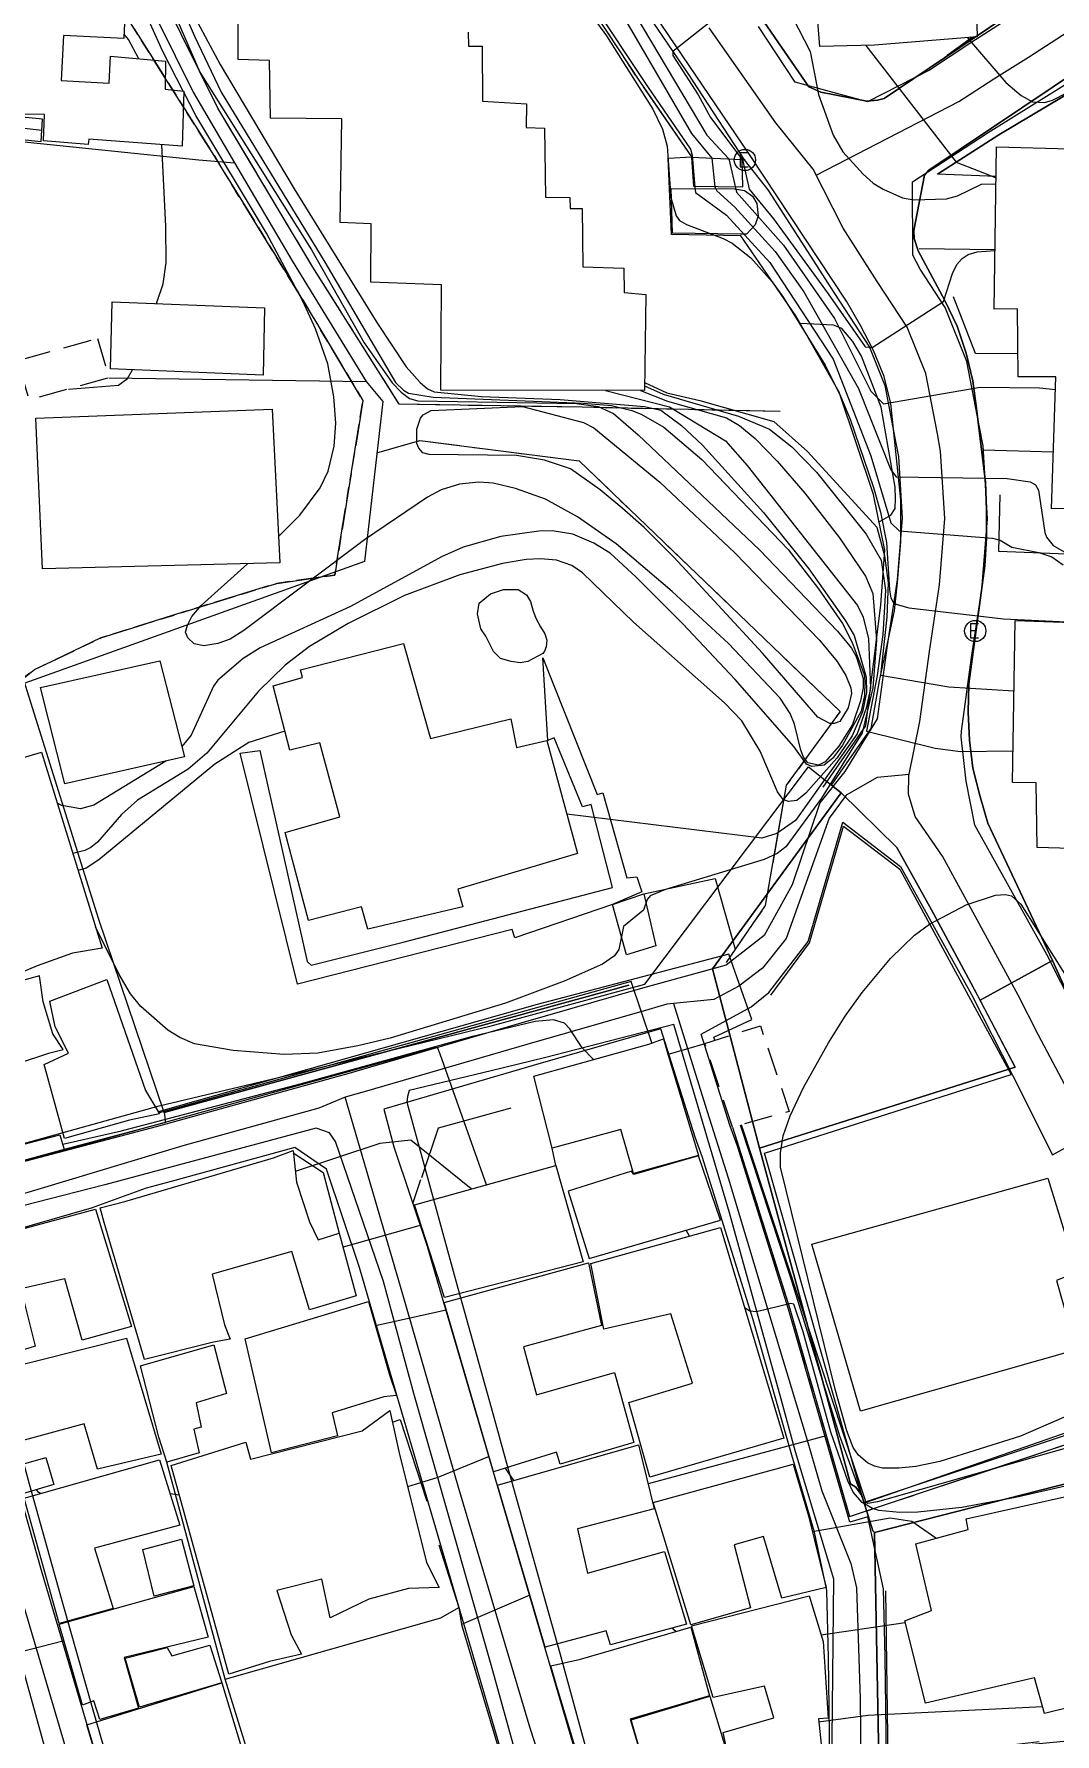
# Model space of a CAD drawing. Header units: feet. Extents: x 197796 to 199821, y 552499 to 555392.
# Drawn here: x 198538.8 to 198610.8, y 553723.2 to 553843.1 of the extents above; entities that cross this region are included whole.
import ezdxf

# ---------------------------------------------------------------- set-up
doc = ezdxf.new("R2010")
doc.units = ezdxf.units.FT
doc.header["$MEASUREMENT"] = 0
for name, pattern in [('ANYANG1', [11.5, 6, -1, 1, -1.5, 1, -1]), ('ANYANG3', [3, 2, -1]), ('JEON', [12, 4, -0.5, 1, -0.5, 4, -0.5, 1, -0.5])]:
    doc.linetypes.add(name, pattern=pattern)
for name, color, linetype in [('AAA001', 7, 'CONTINUOUS'), ('AAA004', 7, 'ANYANG3'), ('AAC001', 7, 'CONTINUOUS'), ('AAC002', 7, 'CONTINUOUS'), ('AAC006', 7, 'ANYANG1'), ('AD002', 7, 'CONTINUOUS'), ('AD0022', 1, 'CONTINUOUS'), ('ADA085', 1, 'CONTINUOUS'), ('AE150', 7, 'CONTINUOUS'), ('AZ0202', 7, 'CONTINUOUS'), ('AZ080', 1, 'CONTINUOUS'), ('AZ0801', 7, 'CONTINUOUS'), ('CAA001', 7, 'CONTINUOUS'), ('CAA002', 30, 'CONTINUOUS'), ('EA0018', 7, 'JEON'), ('EA0118', 7, 'JEON'), ('wipco_지적', 20, 'CONTINUOUS')]:
    doc.layers.add(name, color=color, linetype=linetype)
doc.styles.add('GHS', font='ROMANS', dxfattribs={"bigfont": 'NGSW.shx'})

# ---------------------------------------------------------------- blocks, each defined once
blk = doc.blocks.new('AZ0202')
at = {"layer": 'AZ0202'}
blk.add_circle((0, 0), 0.75, dxfattribs=at)
at = {"layer": 'AZ0202', "style": 'GHS'}
blk.add_text('E', height=1, dxfattribs=at).set_placement((-0.5, -0.48))

msp = doc.modelspace()

# ---------------------------------------------------------------- linework, layer by layer
at = {"layer": 'AAA001', "color": 255, "flags": 128}
for points in [[(198605.35, 553842.94), (198598.09, 553842.34), (198594.25, 553842.25), (198594.01, 553845.19), (198591.66, 553845.1), (198590.87, 553854.29), (198586.41, 553854.17), (198586.23, 553856.95), (198583.47, 553856.83), (198582.9, 553868.53), (198591.47, 553869.01), (198591.8, 553865.48), (198594.38, 553865.52), (198594.73, 553862.2), (198597.03, 553862.29), (198597.73, 553856.52), (198599.44, 553856.56), (198599.66, 553853.75), (198600.21, 553853.41), (198602.35, 553853.49), (198602.8, 553850.23), (198605.12, 553850.32)], [(198536.23, 553837.51), (198536.88, 553847.6), (198545.35, 553847.15), (198545.17, 553842.83), (198540.91, 553843.04), (198540.76, 553839.85), (198544.13, 553839.68), (198544.23, 553841.57), (198548.11, 553841.22), (198548.08, 553839.25), (198549.4, 553839.1), (198549.29, 553835.22), (198542.69, 553835.71), (198542.65, 553835.34), (198539.5, 553835.6), (198539.57, 553837.46)], [(198612.52, 553805.27), (198612.4, 553809.66), (198610.57, 553809.64), (198610.89, 553818.96), (198608.22, 553818.95), (198608.18, 553823.76), (198606.53, 553823.72), (198606.71, 553835.17), (198616.19, 553834.92), (198616.22, 553831.61), (198617.19, 553831.53), (198617.27, 553826.89), (198619.45, 553826.84), (198619.49, 553821.01), (198620.32, 553820.99), (198620.4, 553817.39), (198621.43, 553817.33), (198621.51, 553812.88), (198623.77, 553812.87), (198623.66, 553805.1)], [(198544.34, 553824.25), (198555.09, 553823.82), (198554.99, 553819.06), (198544.24, 553819.52)], [(198539.43, 553805.41), (198538.96, 553816.04), (198555.64, 553816.66), (198556.17, 553805.82)], [(198558.2, 553780.6), (198556.55, 553786.81), (198560.4, 553787.91), (198558.99, 553793.12), (198556.87, 553792.62), (198555.69, 553797.16), (198557.77, 553797.74), (198557.63, 553798.28), (198564.9, 553800.13), (198566.79, 553793.44), (198572.46, 553794.82), (198572.85, 553792.79), (198574.99, 553793.3), (198577.15, 553785.32), (198568.72, 553782.8), (198569.08, 553781.56), (198562.37, 553779.99), (198561.92, 553781.56)], [(198539.29, 553797.02), (198547.71, 553798.92), (198549.44, 553792.14), (198541.02, 553790.23)], [(198522.78, 553774.46), (198522.44, 553776.61), (198521.46, 553780.86), (198521.14, 553782.33), (198522.28, 553782.58), (198523.75, 553783.25), (198523.28, 553784.96), (198527.73, 553785.94), (198527.93, 553785.23), (198533.14, 553786.93), (198532.22, 553790.36), (198539.36, 553792.47), (198543.65, 553778.64), (198541.55, 553778.29), (198539.07, 553777.4), (198537.66, 553776.81), (198537.51, 553778.55), (198536.86, 553780.36), (198527.8, 553777.78), (198528.65, 553775.95), (198526.9, 553775.71), (198523.91, 553774.87)], [(198536.87, 553763.85), (198535.15, 553769.68), (198539.94, 553771.25), (198540.89, 553771.5), (198540.16, 553772.59), (198539.47, 553774.86), (198539.22, 553776.68), (198537.18, 553776.13), (198528.85, 553773.74), (198531.8, 553763.72), (198531.91, 553762.17), (198533.74, 553762.86), (198535.71, 553763.49)], [(198540.99, 553765.2), (198539.56, 553770.44), (198541.27, 553771.23), (198540.32, 553773.09), (198539.96, 553774.89), (198543.98, 553776.43), (198546.7, 553768.59), (198547.68, 553766.96), (198545.58, 553766.5)], [(198574.09, 553769.6), (198582.18, 553771.87), (198583.23, 553772.25), (198583.55, 553771.09), (198585.69, 553764.02), (198581.1, 553762.74), (198580.21, 553765.84), (198575.37, 553764.53)], [(198540.65, 553765.47), (198540.96, 553764.44), (198537.87, 553763.59), (198537.58, 553764.66)], [(198546.62, 553749.61), (198543.78, 553759.29), (198543.51, 553760.31), (198545.23, 553760.77), (198555.73, 553763.85), (198557.1, 553764.36), (198557.34, 553762.14), (198558.27, 553759.32), (198558.88, 553758.06), (198560.36, 553758.54), (198561.56, 553754.12), (198558.25, 553753.12), (198557.02, 553757.23), (198551.39, 553755.64), (198552.26, 553752.07), (198552.66, 553751.06), (198551.5, 553750.85)], [(198576.51, 553761.5), (198577.97, 553756.74), (198587.23, 553759.45), (198585.7, 553763.98), (198581.12, 553762.68), (198580.96, 553762.91)], [(198567.78, 553754), (198565.67, 553760.54), (198575.62, 553763.31), (198577.56, 553756.52)], [(198597.11, 553745.98), (198593.67, 553757.76), (198610.32, 553762.42), (198612.36, 553755.78), (198610.94, 553755.18), (198612.33, 553750.3)], [(198535.27, 553749.42), (198532.96, 553757.48), (198543.18, 553760.22), (198545.71, 553751.94), (198542.24, 553750.97), (198541.01, 553755.3), (198537.91, 553754.6), (198538.91, 553750.56)], [(198578.1, 553756.4), (198587.23, 553758.93), (198591.71, 553744.07), (198582.25, 553741.32), (198580.77, 553746.58), (198585.26, 553747.94), (198583.75, 553752.84), (198579.01, 553751.76)], [(198571.23, 553741.69), (198567.75, 553753.63), (198577.93, 553756.43), (198578.85, 553752.02), (198573.34, 553750.51), (198574.26, 553747.13), (198579.77, 553748.69), (198581.12, 553743.76), (198575.94, 553742.23), (198575.67, 553743.08)], [(198555.57, 553743.03), (198553.72, 553751.08), (198562.43, 553753.7), (198563.91, 553748.54), (198564.39, 553747.08), (198563.5, 553746.99), (198559.85, 553745.86), (198560.24, 553744.24)], [(198543.31, 553741.87), (198542.38, 553745.07), (198537.02, 553743.61), (198535.92, 553748.75), (198545.36, 553751.12), (198547.81, 553742.94)], [(198547.64, 553744.14), (198546.34, 553749.18), (198551.51, 553750.66), (198552.4, 553747.21), (198550.26, 553746.55), (198550.63, 553744.84), (198550.1, 553744.71), (198550.48, 553743.04), (198548.2, 553742.38)], [(198548.5, 553742.15), (198553.76, 553743.78), (198554.11, 553742.59), (198561.98, 553744.59), (198563.93, 553746.02), (198564.56, 553743.13), (198566.5, 553735.29), (198567.41, 553733.54), (198565.25, 553733.47), (198562.44, 553732.71), (198559.72, 553731.39), (198559.12, 553734.11), (198555.95, 553733.31), (198556.97, 553730.18), (198557.69, 553728.83), (198555.44, 553728.31), (198552.58, 553727.41)], [(198574.88, 553729.32), (198571.52, 553740.74), (198581.47, 553743.6), (198582.57, 553739.07), (198577.15, 553737.66), (198577.86, 553734.53), (198583.3, 553736.07), (198584.85, 553730.94), (198579.49, 553729.48), (198579.17, 553730.47)], [(198537.46, 553742.07), (198539.67, 553742.71), (198540.24, 553740.79), (198538.03, 553740.15)], [(198540.61, 553731), (198538.14, 553739.83), (198547.68, 553742.54), (198549.12, 553737.93), (198543.11, 553736.31), (198544.41, 553732.04)], [(198582.49, 553739.53), (198592.36, 553742.24), (198593.44, 553738.59), (198594.69, 553733.54), (198591.56, 553732.78), (198590.27, 553737.12), (198588.2, 553736.54), (198589.36, 553732.09), (198585.15, 553730.89)], [(198601.69, 553725.36), (198600.24, 553731.17), (198602.12, 553731.9), (198601.02, 553736.61), (198604.7, 553737.63), (198604.57, 553738.38), (198612.14, 553740.06), (198615.61, 553726), (198610.08, 553724.65), (198609.39, 553727.15)], [(198547.31, 553732.93), (198546.51, 553736.21), (198549.24, 553736.93), (198550.1, 553733.64)], [(198542.25, 553725.22), (198540.62, 553730.95), (198550.11, 553733.59), (198551.12, 553730.03), (198545.19, 553728.6), (198546.2, 553725.01), (198543.47, 553724.21), (198543.05, 553725.53)], [(198585.19, 553730.82), (198593.49, 553732.95), (198594.48, 553729.72), (198594.83, 553724.32), (198594.14, 553724.26), (198594.48, 553721.14), (198592.24, 553720.58), (198592.5, 553718.74), (198588.67, 553717.5), (198587.43, 553723.31), (198591.01, 553724.34), (198590.34, 553726.57), (198586.72, 553725.76)], [(198552.32, 553727.06), (198567.52, 553731.39), (198568.78, 553732.13), (198568.99, 553730.93), (198571.53, 553722.34), (198572.01, 553721.03), (198571.06, 553720.92), (198565.94, 553719.35), (198564.48, 553718.39), (198564.29, 553719.65), (198563.68, 553721.34), (198558.45, 553719.78), (198559.42, 553716.65), (198555.89, 553715.54)], [(198578.11, 553718.52), (198575.67, 553726.61), (198575.27, 553728), (198577.37, 553728.47), (198585.15, 553730.72), (198586.46, 553725.89), (198580.88, 553724.24), (198582.21, 553719.78)], [(198548.56, 553728.71), (198551.23, 553729.46), (198552.07, 553726.8), (198546.27, 553725.08), (198545.27, 553728.54), (198548.22, 553729.29)], [(198546, 553712.24), (198542.57, 553723.85), (198552.07, 553726.8), (198553.46, 553722.21), (198552.17, 553722.12), (198548.14, 553720.76), (198549.07, 553717.61), (198554.56, 553719.33), (198556.1, 553714.52), (198550.7, 553713.01), (198550.51, 553713.69)], [(198580.95, 553724.2), (198586.48, 553725.87), (198587.66, 553721.98), (198582.02, 553720.43)]]:
    msp.add_lwpolyline(points, close=True, dxfattribs=at)
for points in [[(198569.44, 553843.26), (198569.47, 553842.28), (198570.43, 553842.29), (198570.46, 553838.39), (198573.55, 553838.22), (198573.54, 553836.54), (198574.84, 553836.5), (198574.91, 553831.63), (198576.61, 553831.61), (198576.65, 553830.82), (198577.48, 553830.83), (198577.54, 553826.71), (198580.43, 553826.62), (198580.45, 553824.89), (198581.97, 553824.77), (198581.88, 553817.99), (198567.53, 553818), (198567.57, 553825.43), (198562.58, 553825.62), (198562.61, 553829.74), (198560.43, 553829.83), (198560.54, 553837.15), (198555.51, 553837.21), (198555.45, 553841.27), (198553.23, 553841.33), (198553.23, 553848.79)], [(198614.36, 553785.6), (198609.58, 553785.75), (198609.49, 553790.3), (198607.82, 553790.32), (198608.01, 553801.75), (198617.45, 553801.42)]]:
    msp.add_lwpolyline(points, dxfattribs=at)
at = {"layer": 'AAA004', "color": 255, "flags": 128}
for points in [[(198543.31, 553821.65), (198544.12, 553818.88), (198538.49, 553817.32), (198537.68, 553820.09)], [(198588.09, 553766.01), (198586.13, 553771.92), (198590.05, 553773.17), (198592.09, 553767.12)]]:
    msp.add_lwpolyline(points, close=True, dxfattribs=at)
at = {"layer": 'AAC001', "color": 255, "flags": 128}
for points in [[(198527.72, 553865.51), (198529.44, 553867.46), (198531.62, 553869.2), (198537.93, 553869.82), (198539.12, 553869.79), (198542.52, 553857.73), (198544.44, 553851.59), (198546.27, 553846.7), (198550.05, 553839.04), (198552.98, 553834.04)], [(198602.54, 553833.24), (198606.86, 553836.03), (198614.72, 553840.71), (198624.77, 553827.4)], [(198525.81, 553836.91), (198528.34, 553836.66), (198537.7, 553835.57), (198550.46, 553834.27), (198552.98, 553834.04), (198557.03, 553827.13), (198562.25, 553818.63)], [(198606.68, 553833.09), (198602.54, 553833.24)], [(198606.6, 553827.9), (198601.26, 553827.99)], [(198608.2, 553820.58), (198605.21, 553820.6), (198603.68, 553824.6)], [(198580.77, 553776.04), (198548.01, 553767.05), (198543.4, 553780.67), (198538.11, 553797.55), (198537.76, 553819.79)], [(198544.12, 553818.88), (198562.25, 553818.63), (198563.42, 553817.2), (198562.13, 553805.92), (198538.18, 553797.33)], [(198610.71, 553813.63), (198605.77, 553813.77)], [(198616.92, 553804.36), (198611.67, 553804.2), (198611.63, 553806.45), (198606.87, 553806.63), (198606.96, 553810.63)], [(198615.09, 553764.09), (198617.17, 553762.92), (198620.73, 553755.01), (198636.71, 553750.84), (198637.06, 553742.87), (198636.84, 553736.97), (198625.84, 553742.26), (198619.41, 553747.17), (198597.37, 553739.49), (198590.35, 553764.17), (198607.73, 553769.73)], [(198548.01, 553767.05), (198548.1, 553766.34), (198540.96, 553764.44)], [(198566.17, 553762.47), (198567.35, 553765.97), (198572.49, 553767.38)], [(198557.12, 553764.19), (198559.23, 553762.8), (198560.35, 553758.54)], [(198575.62, 553763.31), (198575.37, 553764.53)], [(198565.54, 553760.63), (198566.11, 553762.31)], [(198564.11, 553745.19), (198564.65, 553745.39), (198566.53, 553739.62)], [(198552.32, 553727.06), (198548.2, 553742.38)], [(198567.39, 553736.53), (198568.78, 553732.13)], [(198609.72, 553722.65), (198599.06, 553721.36), (198598.91, 553733.3)]]:
    msp.add_lwpolyline(points, dxfattribs=at)
at = {"layer": 'AAC002', "color": 255, "flags": 128}
msp.add_lwpolyline([(198590.8, 553775.32), (198593.51, 553779.01), (198595.91, 553787.24), (198599.88, 553784.21), (198607.73, 553769.73)], dxfattribs=at)
at = {"layer": 'AAC006', "color": 255, "flags": 128}
for points in [[(198591.44, 553816.5), (198577.48, 553816.8), (198564.59, 553817.02), (198558.49, 553826.7), (198551.8, 553837.9), (198546.62, 553848.37), (198543.02, 553859.7), (198540.25, 553869.17)], [(198585.21, 553834.47), (198581.55, 553839.8), (198573.84, 553851.53), (198569.04, 553852.04)], [(198605.02, 553842.91), (198603.23, 553841.63)], [(198563.01, 553813.6), (198566.03, 553814.46), (198577.27, 553813.02), (198595.68, 553795.34), (198591.88, 553790.13), (198590.39, 553781.64), (198587.63, 553777.62)], [(198588.09, 553766.01), (198592.12, 553753.2), (198596.34, 553738.53), (198619.48, 553746.25), (198626.09, 553741.61), (198637.78, 553736.37), (198637.73, 553744.93), (198636.42, 553756.23), (198632.78, 553780.07), (198625.28, 553791.24), (198617.58, 553802.96), (198625.37, 553803.35)]]:
    msp.add_lwpolyline(points, dxfattribs=at)
at = {"layer": 'AD002', "color": 255, "flags": 128}
for points in [[(198593.99, 553833.18), (198604.04, 553838.38), (198606.51, 553839.97), (198608.96, 553841.5), (198616.08, 553846.14), (198620.3, 553848.07), (198626.65, 553849.38), (198630.23, 553848.48), (198632.77, 553847.93), (198640.86, 553845.63), (198650.42, 553843.26), (198657.2, 553841.46), (198666.23, 553838.91), (198667.44, 553838.58), (198669.22, 553838.05), (198675.1, 553836.42)], [(198613.35, 553765.54), (198609.67, 553772.49), (198608.23, 553775.33), (198602.9, 553785.12), (198600.96, 553787.92), (198600.49, 553789.51), (198600.53, 553790.81), (198601.3, 553794.64), (198601.97, 553799.57), (198602.69, 553804.28), (198603.06, 553808.96), (198602.76, 553813.71), (198602.53, 553814.94), (198601.72, 553819.19), (198600.41, 553822.45), (198598.29, 553825.68), (198595.88, 553829.44), (198593.78, 553833.61), (198591.14, 553836.88), (198586.44, 553843.57)], [(198539.4, 553836.34), (198537.71, 553836.51), (198532.32, 553837), (198523.76, 553837.92)], [(198600.54, 553790.9), (198598.29, 553790.69), (198596.09, 553789.44), (198594.91, 553787.8), (198591.87, 553779.32), (198590.2, 553777.23), (198588.53, 553775.97), (198586.77, 553775.02), (198583.46, 553774.68), (198582.18, 553774.32), (198573.59, 553771.85), (198562.27, 553768.54), (198560.77, 553768.12), (198558.91, 553767.34), (198549.34, 553764.69), (198535.19, 553760.43)], [(198583.93, 553774.73), (198586.15, 553767.57), (198587.78, 553762.44), (198590.78, 553752.41), (198593.35, 553743.93), (198594.39, 553740.35), (198596.42, 553735.23), (198596.84, 553733.51), (198597.09, 553725.68), (198597.14, 553721.12), (198597.21, 553718.85), (198596.22, 553717.99), (198593.24, 553716.93), (198589.09, 553715.69), (198583.81, 553713.99), (198577.57, 553711.87)], [(198583.27, 553693.64), (198582.49, 553696.06), (198577.94, 553710.12), (198577.5, 553712.21), (198573.82, 553723.6), (198568.8, 553740.51), (198564.84, 553754.21), (198560.77, 553768.12)], [(198562.02, 553652.96), (198553.91, 553679.67), (198549.59, 553693.65), (198547.16, 553700.95), (198546.09, 553704.43), (198544.25, 553711.16), (198543.43, 553714.24), (198537.52, 553734.23), (198530.81, 553757.87), (198530.29, 553760.02)]]:
    msp.add_lwpolyline(points, dxfattribs=at)
at = {"layer": 'AD0022', "color": 255, "flags": 128}
for points in [[(198614.74, 553848.86), (198604.9, 553842.51), (198601.97, 553840.58), (198597.6, 553838.36), (198592.51, 553839.73), (198589.93, 553843.68)], [(198579.99, 553847.63), (198584.93, 553840.35), (198588.92, 553834.25), (198590.58, 553832.14), (198595.27, 553824.82), (198597.74, 553821.05), (198598.82, 553818.34), (198599.58, 553814.38), (198599.78, 553813.33), (198600.05, 553808.98), (198599.7, 553804.62), (198599, 553800), (198598.29, 553794.81), (198596.01, 553791.11), (198594.25, 553788.9), (198592.3, 553783.1), (198590.32, 553779.54), (198587.65, 553777.45), (198581.75, 553775.82), (198573.16, 553773.34), (198561.03, 553769.79), (198547.45, 553766.03), (198531.82, 553761.91)], [(198613.2, 553772.38), (198610.25, 553778.19), (198605.18, 553787.31), (198604.57, 553790.43), (198604.21, 553793.56), (198604.23, 553793.96), (198604.94, 553799.14), (198605.67, 553803.94), (198606.07, 553808.93), (198605.75, 553814.09), (198605.47, 553815.51), (198604.61, 553820.04), (198603.08, 553823.84), (198601.31, 553826.55), (198600.81, 553827.54), (198600.79, 553832.72), (198606.11, 553836.18), (198608.11, 553837.44), (198613.02, 553840.5)], [(198528.82, 553836.65), (198539.35, 553835.56), (198539.44, 553837.13), (198536.06, 553837.46)], [(198598.94, 553721.58), (198598.86, 553728.63), (198598.73, 553733.43), (198597.62, 553738.51), (198596.36, 553738.15), (198594.78, 553743.6), (198592.03, 553753.16), (198588.44, 553764.68), (198587.91, 553766.14), (198585.88, 553772.58), (198589.4, 553774.5), (198590.64, 553775.5), (198593.42, 553779.1), (198595.87, 553787.54), (198599.93, 553784.39), (198604.95, 553775.37), (198607.84, 553769.68), (198610.65, 553764.05), (198615.91, 553766.95)], [(198594.94, 553721.53), (198594.86, 553728.56), (198594.74, 553733.33), (198593.86, 553737.43), (198592.28, 553742.87), (198589.54, 553752.41), (198585.97, 553763.86), (198585.45, 553765.31), (198583.04, 553772.95), (198582.6, 553772.83), (198574.03, 553770.37), (198563.51, 553767.29), (198564.21, 553764.63), (198566.55, 553757.61), (198567.33, 553754.94), (198577.37, 553720.67)], [(198572.59, 553719.19), (198562.54, 553753.53), (198561.78, 553756.12), (198559.46, 553763.05), (198557.22, 553764.58), (198548.5, 553762.17), (198546.75, 553761.71), (198542.87, 553760.3), (198537.31, 553758.7), (198532.88, 553757.53), (198534.17, 553752.98), (198539.35, 553734.76), (198546.06, 553712.04)]]:
    msp.add_lwpolyline(points, dxfattribs=at)
at = {"layer": 'ADA085', "color": 255, "flags": 128}
msp.add_lwpolyline([(198581.69, 553782.61), (198579.62, 553781.72), (198572.73, 553779.36), (198572.55, 553779.96), (198557.41, 553776.11), (198553.37, 553792.39), (198554.76, 553792.59), (198558.09, 553777.69), (198558.39, 553777.45), (198564.87, 553779.07), (198579.62, 553782.92), (198578.11, 553788.77), (198577.52, 553788.61), (198575.52, 553793.49), (198575.06, 553793.29), (198574.72, 553799.12), (198578.54, 553789.49), (198578.95, 553789.6), (198580.63, 553783.6), (198581.34, 553783.68)], close=True, dxfattribs=at)
at = {"layer": 'AE150', "color": 255, "flags": 128}
for points in [[(198585.19, 553834.42), (198585.34, 553832.41), (198588.81, 553832.36), (198588.77, 553834.26)], [(198588.22, 553832.21), (198588.93, 553832.09), (198589.49, 553831.7), (198589.81, 553831.19), (198589.89, 553830.32), (198589.69, 553829.67), (198589.07, 553829.02), (198588.64, 553829.02), (198583.86, 553829.09), (198583.76, 553832.24)], [(198581.83, 553782.48), (198582.69, 553778.8), (198580.62, 553778.17), (198579.62, 553781.72)]]:
    msp.add_lwpolyline(points, close=True, dxfattribs=at)
at = {"layer": 'AZ080', "color": 255, "flags": 128}
for points in [[(198591.44, 553816.5), (198577.48, 553816.8), (198564.59, 553817.02), (198558.49, 553826.7), (198551.8, 553837.9), (198546.62, 553848.37), (198543.02, 553859.7), (198540.25, 553869.17)], [(198594.49, 553790), (198597.5, 553794.32), (198598.54, 553802.87), (198598.83, 553806.72), (198598.03, 553810.65), (198595.6, 553817.88), (198592.56, 553823.25), (198588.67, 553828.89), (198583.79, 553828.99), (198583.54, 553834.38), (198585.21, 553834.47), (198581.55, 553839.8), (198573.84, 553851.53), (198569.04, 553852.04)], [(198603.23, 553841.63), (198605.02, 553842.91)], [(198624.15, 553792.96), (198632.46, 553797.66), (198626.51, 553806.38), (198634.54, 553812.59), (198625.5, 553826.43), (198614.72, 553840.71), (198606.86, 553836.03), (198602.54, 553833.24)], [(198563.01, 553813.6), (198566.03, 553814.46), (198577.27, 553813.02), (198595.68, 553795.34), (198591.88, 553790.13), (198590.39, 553781.64), (198587.63, 553777.62)], [(198588.09, 553766.01), (198592.12, 553753.2), (198596.34, 553738.53), (198619.48, 553746.25), (198626.09, 553741.61), (198637.78, 553736.37), (198637.73, 553744.93), (198636.42, 553756.23), (198632.78, 553780.07), (198625.28, 553791.24), (198617.58, 553802.96), (198625.37, 553803.35)], [(198548.01, 553767.05), (198580.77, 553776.04)]]:
    msp.add_lwpolyline(points, dxfattribs=at)
at = {"layer": 'AZ0801', "color": 255, "flags": 128}
for points in [[(198598.42, 553808.73), (198599.25, 553809.19), (198599.55, 553809.67), (198599.58, 553810.37), (198599.56, 553811.16), (198598.58, 553816.82), (198597.18, 553820.4), (198596.56, 553821.44), (198595.79, 553822.36), (198595.21, 553822.59), (198592.87, 553822.71)], [(198581.83, 553782.48), (198586.86, 553783.55), (198588.28, 553778.57)]]:
    msp.add_lwpolyline(points, dxfattribs=at)
msp.add_lwpolyline([(198573.65, 553798.87), (198573.11, 553798.78), (198572.47, 553798.86), (198571.74, 553799.07), (198571.23, 553799.56), (198570.95, 553800.14), (198570.69, 553800.66), (198570.34, 553801.16), (198570.1, 553802.22), (198570.22, 553802.98), (198571.02, 553803.63), (198571.94, 553803.95), (198572.98, 553803.94), (198573.57, 553803.58), (198573.85, 553803.09), (198574.02, 553802.42), (198574.24, 553801.87), (198574.55, 553801.3), (198574.85, 553800.82), (198575, 553800.37), (198574.95, 553799.9), (198574.82, 553799.59), (198574.71, 553799.42)], close=True, dxfattribs=at)
at = {"layer": 'CAA001', "color": 255, "flags": 128}
for points, elevation in [([(198574.84, 553849.04), (198579.2, 553843.01), (198582.47, 553837.83), (198583.15, 553836.42), (198583.49, 553835.23), (198583.74, 553831.61), (198584.11, 553830.3), (198584.35, 553829.99), (198584.84, 553829.69), (198587.43, 553828.71), (198588.06, 553828.38), (198589.39, 553827.34), (198590.88, 553825.66), (198591.67, 553824.56), (198594.63, 553819.77), (198595.71, 553817.59), (198596.39, 553815.96), (198598.03, 553811.14), (198598.52, 553809.4), (198598.95, 553807.27), (198599.16, 553803.92), (198599.25, 553803.35), (198599.39, 553803.11), (198599.63, 553802.92), (198600.53, 553802.65), (198607.2, 553801.88), (198615.12, 553801.5)], 70), ([(198550.21, 553844.27), (198551.96, 553840.98), (198557.18, 553832.22), (198563, 553822.78), (198565.07, 553819.65), (198566.06, 553818.54), (198566.59, 553818.1), (198567.06, 553817.89), (198570.38, 553817.57), (198575.93, 553817.36), (198581.88, 553816.86), (198583.04, 553816.59), (198584.49, 553815.52), (198585.97, 553814.14), (198590.27, 553809.38), (198593.47, 553805.41), (198596.06, 553801.73), (198596.66, 553800.69), (198597.52, 553797.75), (198597.54, 553796.68), (198597.25, 553795.31), (198596.52, 553793.63), (198595.45, 553792.04), (198593.25, 553789.58), (198592.63, 553789.06), (198592.04, 553788.99), (198591.67, 553789.14), (198591.25, 553789.67), (198590.03, 553792.53), (198588.74, 553794.69), (198587.53, 553795.94), (198581.1, 553801.64), (198577.51, 553805.12), (198576.75, 553805.65), (198575.68, 553806.01), (198574.56, 553806.12), (198573.54, 553806.06), (198571.87, 553805.79), (198568.87, 553804.99), (198564.96, 553803.53), (198560.98, 553801.55), (198558.25, 553799.93), (198556.54, 553798.6), (198554.66, 553796.78), (198551.01, 553792.39), (198549.71, 553791.27), (198546.13, 553789.07), (198545, 553788.06), (198543.31, 553786.13), (198542.85, 553785.75), (198542.42, 553785.52), (198541.58, 553785.31)], 75), ([(198591.92, 553845.11), (198593.57, 553841.9), (198594.14, 553838.86), (198595.19, 553836), (198595.86, 553834.82), (198597.29, 553833.25), (198598.01, 553832.61), (198598.71, 553832.19), (198600.07, 553831.59), (198600.87, 553831.43), (198603.18, 553831.5), (198603.94, 553831.71), (198605.65, 553832.55), (198606.67, 553832.56)], 65), ([(198578.29, 553770.78), (198577.48, 553771.6), (198576.62, 553772.95), (198576.25, 553773.34), (198575.46, 553773.59), (198574.17, 553773.46), (198569.65, 553772.39), (198557.68, 553769.06), (198544.8, 553765.68), (198540.86, 553764.79)], 70), ([(198585.05, 553758.33), (198584.81, 553758.74)], 70), ([(198618.35, 553742.23), (198608.05, 553739.88), (198604.26, 553739.18), (198601.16, 553738.85), (198599.89, 553738.82), (198598.41, 553738.96), (198597.95, 553739.1), (198597.24, 553739.52), (198596.6, 553740.26), (198596.22, 553741.06), (198595.01, 553744.49), (198593.08, 553751.57), (198592.42, 553753.51), (198592.19, 553753.57), (198589.78, 553752.97), (198589.32, 553753.02), (198588.94, 553753.26)], 70), ([(198570.92, 553742.77), (198567.32, 553741.28), (198565.18, 553740.63)], 65), ([(198572.68, 553741.07), (198572.09, 553741.96)], 65), ([(198539.3, 553740.16), (198539.18, 553740.24), (198539.01, 553740.43)], 65), ([(198549.08, 553740.04), (198548.43, 553740.14)], 65), ([(198584.1, 553730.42), (198583.81, 553730.66)], 65)]:
    msp.add_lwpolyline(points, dxfattribs=dict(at, elevation=elevation))
at = {"layer": 'CAA002', "color": 255, "flags": 128}
for points, elevation in [([(198573.86, 553851.84), (198582.13, 553839.37), (198585.13, 553835.02), (198585.25, 553834.6), (198585.43, 553832.31), (198585.47, 553831.95), (198587.67, 553830.36), (198590.73, 553827.02), (198595.18, 553820.2), (198597.85, 553813.38), (198599.24, 553808.64), (198599.84, 553808.09), (198606.42, 553807.56), (198606.97, 553807.43), (198607.79, 553806.94), (198609.68, 553806.55), (198610.6, 553806.26), (198611.4, 553805.69)], 69), ([(198576.08, 553851.8), (198585.2, 553836.11), (198586.62, 553834.38), (198586.84, 553832.35), (198586.98, 553832.07), (198588.26, 553830.92), (198591.09, 553827.79), (198593.11, 553824.94), (198596.96, 553818.12), (198599.24, 553812.39), (198599.63, 553811.9), (198607.45, 553811.78), (198609.07, 553811.54), (198609.46, 553811.32), (198609.67, 553810.96), (198610.1, 553807.97), (198610.23, 553807.63), (198610.7, 553807.05), (198611.47, 553806.61)], 68), ([(198547.98, 553847.96), (198550.15, 553842.99), (198552.04, 553839.03), (198559.35, 553827.05), (198564.32, 553818.56), (198564.88, 553818.01), (198565.24, 553817.8), (198566.98, 553817.52), (198577.57, 553817.09), (198579.55, 553816.93), (198581, 553816.57), (198581.65, 553816.31), (198583.24, 553815.39), (198585.92, 553813.11), (198592.01, 553806.76), (198594.14, 553804), (198595.84, 553801.54), (198596.53, 553800.2), (198597.36, 553797.94), (198597.42, 553797.48), (198597.39, 553796.47), (198597.15, 553795.36), (198595.84, 553792.97), (198595.15, 553792.04), (198594.55, 553791.55), (198593.69, 553791.45), (198593.3, 553791.63), (198592.41, 553792.87), (198588.28, 553797.59), (198584.58, 553801.52), (198581.26, 553804.83), (198579.45, 553806.5), (198578.3, 553807.22), (198576.84, 553807.84), (198575.37, 553808.08), (198574.43, 553808.06), (198571.76, 553807.68), (198569.1, 553806.93), (198567.57, 553806.24), (198561.14, 553802.74), (198554.79, 553799.82), (198553.58, 553799.07), (198551.8, 553797.54), (198551.48, 553797.12), (198549.91, 553793.66), (198549.25, 553792.87)], 76), ([(198579.51, 553847.42), (198586.28, 553836.01), (198587.84, 553834.33), (198588.36, 553831.98), (198591.68, 553828.25), (198595.28, 553823.07), (198597.85, 553817.93), (198598.74, 553817.04), (198605.55, 553818.23), (198609.73, 553818.18), (198610.86, 553818.06)], 67), ([(198549.36, 553839.1), (198547.91, 553841.9), (198546.04, 553846.1)], 77), ([(198589.13, 553846.06), (198583.89, 553841.9), (198583.89, 553841.63), (198585.66, 553838.85), (198586.53, 553837.24), (198588.53, 553834.6), (198588.8, 553834.28), (198589.26, 553832.18), (198590.97, 553830.1), (198594.84, 553824.81), (198597.43, 553821.06), (198597.94, 553821.01), (198602.97, 553824.26), (198603.6, 553826.25), (198603.91, 553826.88), (198604.27, 553827.29), (198604.71, 553827.58), (198605.35, 553827.76), (198606.6, 553827.87)], 66), ([(198548.66, 553844.73), (198550.52, 553840.45), (198558.41, 553827.92), (198562.11, 553821.36), (198564.1, 553818.53), (198564.73, 553817.86), (198565.31, 553817.43), (198565.91, 553817.25), (198577.08, 553817.08), (198578.62, 553816.85), (198579.69, 553816.36), (198581.44, 553814.87), (198589.99, 553806.74), (198595.49, 553801.01), (198596.48, 553799.81), (198596.81, 553799.23), (198597.31, 553797.67), (198597.31, 553797.01), (198597.12, 553796.09), (198596.54, 553794.43), (198595.58, 553792.9), (198594.61, 553791.79), (198594.15, 553791.55), (198593.4, 553791.71), (198593.09, 553792.12), (198592.9, 553792.62), (198592.47, 553794.45), (198592.15, 553795.2), (198591.45, 553796.28), (198587.8, 553800.13), (198583.83, 553803.8), (198579.88, 553807.16), (198577.15, 553809.08), (198574.91, 553810.33), (198572.79, 553811.07), (198571.21, 553811.44), (198570.2, 553811.52), (198568.84, 553811.37), (198567.55, 553810.98), (198566.59, 553810.45), (198562.14, 553807.44), (198553.64, 553801.06), (198552.66, 553800.45), (198551.79, 553800.14), (198550.81, 553799.98), (198550.12, 553800.12), (198549.68, 553800.53), (198549.52, 553800.93), (198549.65, 553801.44), (198549.96, 553802.04), (198550.62, 553802.81), (198553.88, 553805.76)], 77), ([(198546.22, 553841.39), (198545.49, 553842.76), (198545.18, 553843.14)], 76), ([(198597.49, 553842.33), (198603.86, 553834.09), (198605.44, 553833.48), (198606.68, 553832.98)], 64), ([(198604.66, 553842.88), (198607.37, 553839.72), (198608.45, 553838.8), (198609.25, 553838.36), (198610.08, 553838.3), (198610.66, 553838.46), (198612.73, 553839.53)], 63), ([(198556.08, 553807.69), (198557.57, 553809.19), (198559.01, 553811.11), (198559.58, 553812.29), (198560.01, 553814.05), (198560.12, 553815.69), (198559.97, 553817.53), (198559.55, 553819.86), (198558.68, 553822.34), (198557.78, 553824.3), (198555.22, 553829.09), (198550.25, 553837.39), (198549.4, 553839.04)], 77), ([(198547.47, 553824.12), (198547.94, 553825.51), (198548.16, 553827.02), (198548.13, 553829.56), (198547.84, 553835.33)], 76), ([(198541.26, 553818.09), (198544.8, 553818.37), (198545.43, 553818.83), (198545.79, 553819.45)], 76), ([(198581.61, 553817.99), (198583.51, 553817.23), (198587.66, 553816.05), (198588.57, 553815.52), (198589.68, 553814.6), (198591.23, 553813), (198593.19, 553810.74), (198595.64, 553807.6), (198597.47, 553804.89), (198597.99, 553803.66), (198598.23, 553800.38), (198597.99, 553797.01), (198597.22, 553793.83), (198594.37, 553789.23), (198591.85, 553785.79), (198591.23, 553785.32), (198590.32, 553784.9), (198583.37, 553782.79), (198582.28, 553782.33), (198582.08, 553782.07), (198581.81, 553781.32), (198580.4, 553780.17), (198580.08, 553778.55), (198579.77, 553778.1), (198578.92, 553777.5), (198576.21, 553776.32), (198572.08, 553774.77), (198563.94, 553772.3), (198561.68, 553771.75), (198558.84, 553771.22), (198556.47, 553771.13), (198552.88, 553771.42), (198550.16, 553771.89), (198549.11, 553772.33), (198548.27, 553772.85), (198546.36, 553774.53), (198545.64, 553775.42), (198544.83, 553776.78), (198543.18, 553780.14)], 73), ([(198579.13, 553817.99), (198583.65, 553816.83), (198587.59, 553814.44), (198589.13, 553812.7), (198596.91, 553802.81), (198597.31, 553802), (198597.68, 553800.46), (198597.81, 553796.98), (198597.52, 553795.57), (198596.88, 553793.76), (198592.52, 553787.65), (198591.22, 553786.72), (198590.16, 553786.4), (198576.4, 553788.09)], 74), ([(198581.88, 553818.31), (198583.2, 553817.73), (198588.5, 553816.17), (198590.69, 553815.25), (198592.26, 553814.02), (198594.02, 553812.22), (198597.52, 553807.84), (198598.56, 553806.01), (198598.88, 553803.9), (198598.68, 553800.77), (198598.28, 553797.87), (198597.54, 553793.96), (198602.37, 553792.75), (198604.16, 553792.51), (198607.86, 553792.57)], 72), ([(198581.89, 553818.56), (198583.46, 553817.81), (198585.79, 553817.29), (198591, 553815.8), (198593.37, 553813.69), (198598.26, 553808.35), (198598.8, 553806.33), (198599.06, 553804.42), (198598.98, 553801.99), (198598.53, 553797.91), (198603.35, 553797.08), (198607.93, 553796.8)], 71), ([(198556.52, 553793.95), (198553.98, 553793.15), (198551.58, 553791.62), (198543.41, 553784.88), (198542.51, 553784.29), (198541.95, 553784.11)], 74), ([(198548.12, 553791.84), (198543.05, 553788.74), (198542.12, 553788.46), (198540.79, 553788.71), (198540.47, 553788.88)], 76), ([(198612.67, 553746.06), (198608.4, 553744.21), (198602.71, 553742.43), (198601.01, 553742.07), (198599.81, 553741.94), (198598.66, 553741.96), (198598.09, 553742.08), (198597.6, 553742.33), (198596.96, 553742.86), (198596.6, 553743.42), (198596.16, 553744.58), (198595.35, 553747.42), (198591.47, 553763.18), (198591.46, 553764.21), (198591.66, 553765.39), (198592.15, 553766.81), (198593.09, 553768.8), (198594.86, 553771.96), (198596.04, 553773.84), (198597.24, 553775.51), (198599.23, 553777.92), (198600.92, 553779.56), (198601.97, 553780.34), (198604.57, 553781.69), (198606.63, 553782.38), (198607.34, 553782.43), (198607.77, 553782.33), (198608.42, 553781.75), (198614.17, 553772.58)], 73), ([(198586.83, 553772.14), (198586.76, 553772.36), (198589.44, 553773.61), (198587.84, 553778.21), (198574.31, 553774.66), (198547.6, 553767.09)], 72), ([(198582.4, 553771.95), (198580.95, 553776.28), (198547.65, 553767.01)], 71), ([(198570.75, 553761.95), (198567.48, 553771.15), (198567.32, 553771.59), (198567.19, 553771.64), (198541, 553764.39), (198536.76, 553763.26), (198534.05, 553762.96)], 69), ([(198586.14, 553771.9), (198583.54, 553771.13)], 71), ([(198623.81, 553755.14), (198623.22, 553750.34), (198622.57, 553748.35), (198621.26, 553746.57), (198619.7, 553745.76), (198616.49, 553744.76), (198598.31, 553739.58), (198597.64, 553739.46), (198597.4, 553739.55), (198597.27, 553739.78), (198595.65, 553744.21), (198592.17, 553755.45), (198588.64, 553766.16)], 71), ([(198619.2, 553762.27), (198619.11, 553759.6), (198619.23, 553756.48), (198619.75, 553750.47), (198619.62, 553748.73), (198619.2, 553747.29), (198618.88, 553746.69), (198597.52, 553739.57), (198597.49, 553739.6), (198588.72, 553766.18)], 72), ([(198569.65, 553761.65), (198565.41, 553765.09), (198563.22, 553764.85), (198557.26, 553762.88)], 68), ([(198566.14, 553759.09), (198560.63, 553757.54)], 67), ([(198567.9, 553753.1), (198562.92, 553751.99)], 66), ([(198594.7, 553744.22), (198582.14, 553740.85)], 69), ([(198602.43, 553737), (198600.74, 553738.19), (198599.21, 553738.42), (198593.72, 553737.45)], 68), ([(198573.8, 553732.99), (198568.99, 553730.92)], 64), ([(198600.27, 553731.04), (198594.35, 553730.16)], 67), ([(198540.96, 553729.77), (198536.94, 553728.73)], 63), ([(198609.95, 553725.11), (198597.63, 553724.5), (198594.16, 553724.04)], 66)]:
    msp.add_lwpolyline(points, dxfattribs=dict(at, elevation=elevation))
at = {"layer": 'CAA002', "color": 255, "elevation": 78, "flags": 128}
msp.add_lwpolyline([(198573.27, 553816.85), (198577.57, 553815.73), (198578.32, 553815.36), (198582.97, 553811.52), (198588.25, 553806.53), (198594.22, 553800.36), (198595.46, 553798.86), (198596.08, 553797.87), (198596.43, 553797.01), (198596.47, 553796.6), (198596.24, 553795.59), (198595.66, 553794.64), (198595.25, 553794.49), (198594.96, 553794.5), (198594.11, 553794.94), (198590.21, 553799.46), (198583.96, 553806.23), (198581.86, 553808.32), (198580.28, 553809.71), (198578.75, 553810.97), (198576.66, 553812.46), (198574.83, 553813.06), (198572.85, 553813.4), (198566.69, 553813.46), (198566.26, 553813.6), (198565.97, 553813.92), (198565.84, 553814.24), (198565.82, 553815.26), (198566.08, 553816.04), (198566.28, 553816.28), (198566.83, 553816.58)], close=True, dxfattribs=at)
at = {"layer": 'EA0018', "color": 255, "flags": 128}
msp.add_lwpolyline([(198564.27, 553938.22), (198563.67, 553937.01), (198561.57, 553933.17), (198559.52, 553929.21), (198557.92, 553923.94), (198555.13, 553914.94), (198554.68, 553913.45), (198552.47, 553906.3), (198552.14, 553905.28), (198549.32, 553899.26), (198547.22, 553894.78), (198537.66, 553872.78), (198536.47, 553870.04), (198537.09, 553868.22), (198540.12, 553859.39), (198544.27, 553847.31), (198545.04, 553844.87), (198551.53, 553834.56), (198557.79, 553824.38), (198562.03, 553817.28), (198560.94, 553810.55), (198560.04, 553804.96), (198555.95, 553804.38), (198546.17, 553801.36), (198543.55, 553800.53), (198538.87, 553798.29), (198537.96, 553797.59), (198534.94, 553795.23), (198532.7, 553793.42), (198528.79, 553788.85), (198523.29, 553785.42), (198521.77, 553784.46), (198519.51, 553783.05), (198517.59, 553781.83), (198515.24, 553780.33), (198507.68, 553775.16), (198501.57, 553768.95), (198497.99, 553765.1), (198495.99, 553762.83), (198494.23, 553760.85), (198493.4, 553759.91), (198491.27, 553757.52), (198490.7, 553756.89), (198487.36, 553751.04), (198486.52, 553749.5), (198486.36, 553746), (198486.07, 553742.12), (198485.72, 553737.55), (198485.49, 553734.39), (198485.47, 553731.94), (198485.44, 553729.42), (198485.17, 553723.31), (198484.98, 553718.93), (198484.86, 553714.72), (198484.97, 553708.22), (198485.01, 553706.15), (198485.03, 553697.93), (198485.04, 553694.28), (198485.03, 553690.64), (198485.2, 553687.8), (198485.26, 553687.3), (198486.54, 553676.15), (198484.74, 553674.98), (198486.36, 553668.5), (198487.47, 553666.61), (198489.72, 553662.66), (198493.31, 553653.59), (198493.68, 553652.65), (198494.57, 553643.81), (198494.71, 553642.47), (198495.68, 553632.37), (198495.98, 553630.04), (198496.98, 553622.22), (198498.18, 553614.03), (198498.97, 553611.74)], dxfattribs=at)
at = {"layer": 'EA0118', "color": 255, "flags": 128}
msp.add_lwpolyline([(198573.86, 553383.27), (198574.46, 553385.55), (198575.36, 553391.18), (198577.32, 553394.96), (198581.01, 553404.48), (198579.91, 553406.85), (198579.9, 553409.3), (198572.51, 553414.71), (198563.66, 553417.07), (198556.1, 553419.52), (198550.86, 553423.21), (198547.95, 553425.34), (198546.04, 553428.21), (198542.96, 553431.44), (198540.96, 553434.58), (198536.63, 553439.4), (198535.01, 553439.26), (198533.07, 553446.75), (198531.84, 553456.15), (198530.4, 553458.63), (198529.32, 553459.14), (198529.28, 553474.53), (198534.24, 553477.3), (198550.67, 553470.34), (198550.76, 553470.8), (198553.9, 553469.82), (198554.53, 553471), (198557.6, 553469.8), (198563.8, 553468.89), (198564.74, 553474.47), (198562.43, 553474.9), (198556.97, 553477.37), (198555.24, 553478.3), (198559.04, 553493.37), (198562.32, 553503.22), (198571.69, 553500.59), (198584.02, 553498.42), (198585.66, 553500.24), (198588.6, 553509.54), (198592.77, 553510.75), (198592.49, 553520.52), (198590.86, 553526.29), (198590.29, 553528.13), (198588.43, 553538.89), (198586.69, 553544.51), (198585.51, 553547.95), (198583.63, 553552), (198582.84, 553554.06), (198576.63, 553557.52), (198572.93, 553558.75), (198571.34, 553557.09), (198572.73, 553552.61), (198569.14, 553553.94), (198566.91, 553555.9), (198561.61, 553560.71), (198556.24, 553565.41), (198554.78, 553570.18), (198555.63, 553571.07), (198557.33, 553572.23), (198560.73, 553574.91), (198562.26, 553576.12), (198565.77, 553578.89), (198565.43, 553579.89), (198563.16, 553586.09), (198562.75, 553587.12), (198560.47, 553592.78), (198557.1, 553601.95), (198562.78, 553607.08), (198560.53, 553610.46), (198555.83, 553618.71), (198552.69, 553609.6), (198553.81, 553599.71), (198552.36, 553598.97), (198546.85, 553594.56), (198545.46, 553595.54), (198544.12, 553594.95), (198539.79, 553597.32), (198536.61, 553600.42), (198535.91, 553601.1), (198532.91, 553603.99), (198524.29, 553610.31), (198525.81, 553615.01), (198510.86, 553616.42), (198498.97, 553611.74), (198498.18, 553614.03), (198496.98, 553622.22), (198495.98, 553630.04), (198495.68, 553632.37), (198494.71, 553642.47), (198494.57, 553643.81), (198493.68, 553652.65), (198493.31, 553653.59), (198489.72, 553662.66), (198487.47, 553666.61), (198486.36, 553668.5), (198484.74, 553674.98), (198486.54, 553676.15), (198485.26, 553687.3), (198485.2, 553687.8), (198485.03, 553690.64), (198485.04, 553694.28), (198485.03, 553697.93), (198485.01, 553706.15), (198484.97, 553708.22), (198484.86, 553714.72), (198484.98, 553718.93), (198485.17, 553723.31), (198485.44, 553729.42), (198485.47, 553731.94), (198485.49, 553734.39), (198485.72, 553737.55), (198486.07, 553742.12), (198486.36, 553746), (198486.52, 553749.5), (198487.36, 553751.04), (198490.7, 553756.89), (198491.27, 553757.52), (198493.4, 553759.91), (198494.23, 553760.85), (198495.99, 553762.83), (198497.99, 553765.1), (198501.57, 553768.95), (198507.68, 553775.16), (198515.24, 553780.33), (198517.59, 553781.83), (198519.51, 553783.05), (198521.77, 553784.46), (198523.29, 553785.42), (198528.79, 553788.85), (198532.7, 553793.42), (198534.94, 553795.23), (198537.96, 553797.59), (198538.87, 553798.29), (198543.55, 553800.53), (198546.17, 553801.36), (198555.95, 553804.38), (198560.04, 553804.96), (198560.94, 553810.55), (198562.03, 553817.28), (198557.79, 553824.38), (198551.53, 553834.56), (198545.04, 553844.87), (198544.27, 553847.31), (198540.12, 553859.39), (198537.09, 553868.22), (198536.47, 553870.04), (198537.66, 553872.78), (198547.22, 553894.78), (198549.32, 553899.26), (198552.14, 553905.28), (198552.47, 553906.3), (198554.68, 553913.45), (198555.13, 553914.94), (198557.92, 553923.94), (198559.52, 553929.21), (198561.57, 553933.17), (198563.67, 553937.01), (198564.27, 553938.22)], dxfattribs=at)
at = {"layer": 'wipco_지적', "color": 20}
for points in [[(198590.73, 553875.17), (198610.47, 553846.49), (198598.78, 553838.59), (198598.32, 553838.46), (198597.56, 553838.41), (198594.31, 553839.04), (198593.47, 553839.42), (198577.69, 553862.35), (198576.46, 553863.93), (198575.2, 553865.25), (198589.61, 553873.76), (198589.44, 553874.99), (198590.73, 553875.17)], [(198595.74, 553789.6), (198599.68, 553785.75), (198602.12, 553781.34), (198604.9, 553776.2), (198608.01, 553770.25), (198589.98, 553764.52), (198586.67, 553777.18), (198595.74, 553789.6)], [(198614.41, 553741.58), (198598.1, 553737.42), (198597.99, 553737.54), (198597.2, 553740.03), (198596.78, 553740.62), (198596.4, 553740.85), (198589.98, 553764.52), (198608.01, 553770.25), (198605.54, 553774.98), (198610.64, 553777.78), (198620.74, 553755.43), (198637.52, 553751.06), (198638.64, 553743.61), (198639.62, 553743.71), (198639.56, 553743.14), (198639.48, 553739.76), (198639.42, 553736.27), (198639.5, 553736.19), (198638.29, 553734.49), (198627.37, 553739.9), (198626.69, 553740.5), (198620.71, 553744.65), (198620.03, 553743.1), (198614.41, 553741.58)], [(198574.84, 553770.91), (198571.06, 553769.99), (198565.3, 553768.6), (198565.16, 553768.18), (198565.13, 553767.78), (198568.73, 553754.66), (198571.06, 553746.23), (198572.26, 553741.87), (198575.92, 553728.89), (198579.15, 553717.03), (198580.09, 553716.27), (198581.05, 553716.15), (198589.22, 553718.7), (198595.09, 553720.61), (198595.24, 553734.11), (198592.52, 553743.1), (198591.52, 553746.83), (198587.87, 553759.97), (198583.94, 553773.26), (198574.84, 553770.91)], [(198614.41, 553741.58), (198614.5, 553731.67), (198614.66, 553731.65), (198614.65, 553730.53), (198615.38, 553723.03), (198598.4, 553721.41), (198598.1, 553737.42), (198614.41, 553741.58)]]:
    msp.add_lwpolyline(points, close=True, dxfattribs=at)
for points in [[(198577.69, 553862.35), (198593.47, 553839.42), (198594.31, 553839.04), (198597.56, 553838.41), (198598.32, 553838.46), (198598.78, 553838.59), (198610.47, 553846.49)], [(198615.11, 553842.37), (198601.94, 553833.53), (198601.63, 553833.17), (198600.88, 553829.28), (198600.9, 553828.71), (198601.17, 553827.84), (198603.05, 553824.33), (198603.92, 553822.52), (198604.57, 553820.62), (198605.03, 553818.68), (198605.3, 553816.72), (198605.92, 553811.51), (198606, 553809.56), (198605.99, 553807.59), (198605.88, 553805.61), (198604.76, 553797.3), (198604.71, 553795.3), (198604.79, 553793.32), (198605.03, 553791.34), (198605.52, 553789.41), (198606.1, 553787.47), (198610.64, 553777.78), (198605.54, 553774.98), (198604.9, 553776.2), (198602.12, 553781.34), (198599.68, 553785.75), (198595.74, 553789.6), (198595.07, 553790.14), (198595.07, 553790.14), (198596.33, 553791.98), (198597.87, 553794.13), (198598.46, 553797.51), (198599.5, 553802.44), (198599.72, 553804.43), (198599.96, 553807.33), (198599.96, 553810.27), (198599.24, 553817.07), (198598.79, 553818.98), (198598.02, 553820.8), (198597.12, 553822.57), (198596.12, 553824.28), (198589.28, 553834.63), (198577.46, 553852.11)], [(198620.74, 553755.43), (198610.64, 553777.78), (198606.1, 553787.47), (198605.52, 553789.41), (198605.03, 553791.34), (198604.79, 553793.32), (198604.71, 553795.3), (198604.76, 553797.3), (198605.88, 553805.61), (198605.99, 553807.59), (198606, 553809.56), (198605.92, 553811.51), (198605.3, 553816.72), (198605.03, 553818.68), (198604.57, 553820.62), (198603.92, 553822.52), (198603.05, 553824.33), (198601.17, 553827.84), (198600.9, 553828.71), (198600.88, 553829.28), (198601.63, 553833.17), (198601.94, 553833.53), (198615.11, 553842.37)], [(198533.1, 553763.47), (198547.67, 553767.51), (198558.05, 553769.98), (198571.06, 553773.15), (198581.91, 553776.1), (198593.44, 553791.44), (198595.74, 553789.6), (198595.74, 553789.6), (198586.67, 553777.18), (198589.98, 553764.52), (198596.4, 553740.85), (198596.78, 553740.62), (198597.2, 553740.03), (198597.99, 553737.54), (198598.1, 553737.42), (198598.4, 553721.41)], [(198573.1, 553720.79), (198571.06, 553728.07), (198569.6, 553733.27), (198565.62, 553747.21), (198563.47, 553755.12), (198560.09, 553765), (198559.66, 553765.6), (198558.73, 553765.94), (198543.84, 553761.95), (198534.17, 553759.46), (198533.82, 553758.29), (198535.83, 553750.58), (198538.5, 553740.84), (198540.87, 553732.36), (198542.93, 553725.07), (198546.66, 553712.23)], [(198540.89, 553717.59), (198537.45, 553729.99)]]:
    msp.add_lwpolyline(points, dxfattribs=at)

# ---------------------------------------------------------------- block references
at = {"layer": 'AZ0202', "color": 255}
for p in [(198588.96, 553834.25), (198605.2, 553801.02)]:
    msp.add_blockref('AZ0202', p, dxfattribs=at)

doc.saveas('drawing.dxf')
